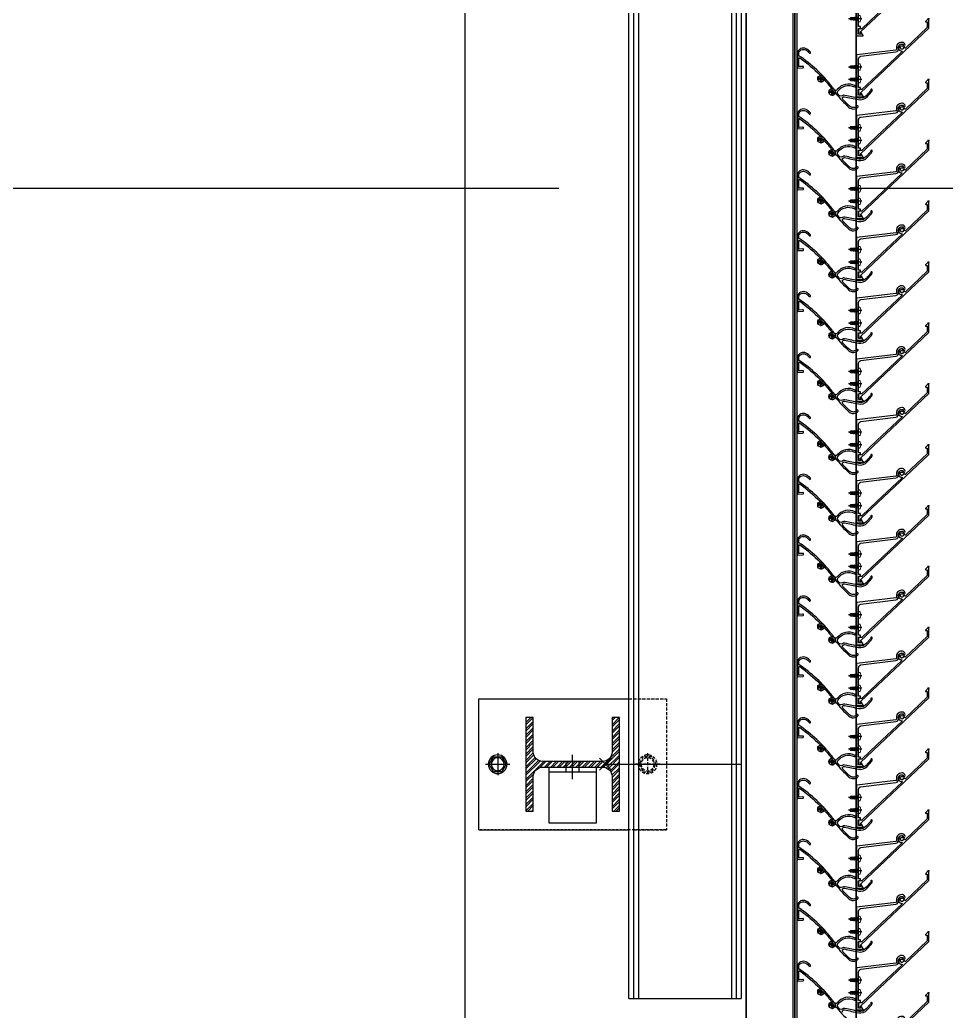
# Model space of a CAD drawing. Header units: millimetres. Extents: x 2519235 to 7246330, y 25937 to 201821.
# Drawn here: x 2751819 to 2752808, y 71275 to 72334 of the extents above; entities that cross this region are included whole.
import ezdxf
from ezdxf.enums import TextEntityAlignment as Align

# ---------------------------------------------------------------- set-up
doc = ezdxf.new("R2010")
doc.units = ezdxf.units.MM
doc.set_wipeout_variables(frame=1)
for name, pattern in [('CENTER', [50.8, 31.75, -6.35, 6.35, -6.35]), ('DXK_LINE_DOT2', [3.9198, 1.9599, -1.9599]), ('HIDDEN2', [4.7625, 3.175, -1.5875]), ('TA_GL_005.00000', [13.75, 5, -1.25, 1.25, -1.25, 5])]:
    doc.linetypes.add(name, pattern=pattern)
for name, color, linetype in [('000 - 0_SYM_DWG_GRID-BUBBLE_MAIN_COLOR_1', 7, 'Continuous'), ('000 - 0_SYM_DWG_GRIDLINE_MAIN_COLOR_251', 7, 'Continuous'), ('010 - ASPG_ACCESSORIES_MAIN_COLOR_1', 7, 'Continuous'), ('010 - ASPG_EXTR_DEF_SUB', 7, 'Continuous'), ('010 - ASPG_EXTR_MAIN_COLOR_2', 7, 'Continuous'), ('010 - ASPG_FRAMING_MAIN_COLOR_2', 7, 'Continuous'), ('010 - ASPG_FRAMING_SUB_COLOR_2', 7, 'Continuous'), ('010 - ASPG_FRAMING_WIPEOUT_', 7, 'Continuous'), ('_BOLT-M10', 7, 'Continuous'), ('_C-SC', 7, 'Continuous'), ('_Hatch', 7, 'Continuous'), ('_LOUVER-SB', 7, 'Continuous'), ('A-GLAZ-CURT', 7, 'Continuous'), ('BOLT & SCREW', 7, 'Continuous'), ('Center Line', 7, 'CENTER'), ('Xref-PLAN-106.940$0$_Beam', 7, 'Continuous')]:
    doc.layers.add(name, color=color, linetype=linetype)
doc.layers.add('12-GRID', color=7, linetype='CENTER', lineweight=13)
doc.layers.add('SCREW', color=7, linetype='Continuous', lineweight=5)
doc.styles.add('Arial', font='arial.ttf', dxfattribs={"height": 300})
doc.styles.add('TA', font='', dxfattribs={"height": 4.5})
doc.styles.get('TA').set_extended_font_data('Cordia New')

# ---------------------------------------------------------------- blocks, each defined once
blk = doc.blocks.new('*U1096')
at = {"layer": '000 - 0_SYM_DWG_GRIDLINE_MAIN_COLOR_251', "color": 7, "linetype": 'ByBlock', "ltscale": 5}
blk.add_line((2, 0), (-866, 0), dxfattribs=at)
at = {"color": 7, "style": 'TA', "flags": 1}
blk.add_attdef('LOCATION', (6, -6), '', height=4.5, rotation=270, dxfattribs=at)
at = {"layer": '000 - 0_SYM_DWG_GRID-BUBBLE_MAIN_COLOR_1', "color": 7, "style": 'Arial'}
blk.add_attdef('GRID-HEAD', text='', height=4, rotation=180, dxfattribs=at).set_placement((22, 0), align=Align.MIDDLE_CENTER)
blk = doc.blocks.new('W-1-PP17-ENT1_REV02_20260415-161303_PP17_ENT1_MAIN_DIMS_PL')
at = {"layer": '000 - 0_SYM_DWG_GRIDLINE_MAIN_COLOR_251', "color": 7, "linetype": 'TA_GL_005.00000', "xscale": 50, "yscale": 50, "zscale": 50, "rotation": 180}
blk.add_blockref('*U1096', (-18300, -15410), dxfattribs=at)
blk = doc.blocks.new('DPA_Curved type C_Left - Curved Type C_Left-31496685-ENTRANCE 1 - LOWER ROOF LEVEL PLAN')
at = {"layer": 'A-GLAZ-CURT', "color": 7}
for p, q in [((750, 0), (-700, 0)), ((-700, 0), (750, 0))]:
    blk.add_line(p, q, dxfattribs=at)
blk = doc.blocks.new('Xref-PLAN-106.940')
at = {"layer": 'Xref-PLAN-106.940$0$_Beam', "color": 7}
for p, q in [((153369.2, 15158.4), (153369.2, 6933.4)), ((153669.2, 15158.4), (153669.2, 6933.4))]:
    blk.add_line(p, q, dxfattribs=at)
blk = doc.blocks.new('*U367')
at = {"color": 7}
for p, q in [((250, -25), (-4975, -25)), ((-4975, -30.1), (250, -30.1)), ((250, -25), (250, -144.9)), ((-4975, -35.4), (250, -35.4)), ((-4975, -134.5), (250, -134.5)), ((-4975, -139.6), (250, -139.6)), ((-4975, -144.9), (250, -144.9))]:
    blk.add_line(p, q, dxfattribs=at)
at = {"layer": 'Defpoints', "color": 7}
for p, q in [((6.4, -6.4), (-6.4, 6.4)), ((-6.4, -6.4), (6.4, 6.4)), ((0, 0), (0, -144.9))]:
    blk.add_line(p, q, dxfattribs=at)
blk = doc.blocks.new('_PP-LOUVER')
at = {"layer": '_Hatch'}
h = blk.add_hatch(dxfattribs=at)
h.set_pattern_fill('STEEL', scale=1.5)
h.set_pattern_definition([(45, (-1941.0177, -2436.031), (-3.367596, 3.367596), []), (45, (-1941.0177, -2433.6497), (-3.367596, 3.367596), [])])
h.paths.add_polyline_path([(3, 67), (3, 3, 0.414214), (13, -7), (50, -7), (50, -15), (-50, -15), (-50, -7), (-13, -7, 0.414214), (-3, 3), (-3, 67, 0.414214), (-13, 77), (-50, 77), (-50, 85), (50, 85), (50, 77), (13, 77, 0.414214)])
at = {"color": 7, "linetype": 'Continuous'}
for p, q in [((70, 135), (-70, 135)), ((-70, 135), (-70, -25)), ((70, 135), (70, -25))]:
    blk.add_line(p, q, dxfattribs=at)
at = {"color": 7, "linetype": 'DXK_LINE_DOT2'}
for p, q in [((-70, 135), (-70, -25)), ((70, 135), (-70, 135)), ((70, -25), (70, 135))]:
    blk.add_line(p, q, dxfattribs=at)
at = {"color": 7, "linetype": 'HIDDEN2'}
for p, q in [((-70, -25), (-70, -65)), ((-70, -30.1), (-70, -65)), ((70, -65), (70, -25)), ((70, -30.1), (70, -65)), ((-70, -65), (70, -65)), ((-70, -65), (70, -65))]:
    blk.add_line(p, q, dxfattribs=at)
at = {"color": 7}
blk.add_lwpolyline([(-50, 85), (50, 85), (50, 77), (13, 77, 0.414214), (3, 67), (3, 3, 0.414214), (13, -7), (50, -7), (50, -15), (-50, -15), (-50, -7), (-13, -7, 0.414214), (-3, 3), (-3, 67, 0.414214), (-13, 77), (-50, 77)], format="xyb", close=True, dxfattribs=at)
for points in [[(63, 60), (3, 60), (3, 10), (63, 10)], [(63, 60), (8, 60), (8, 10), (63, 10)]]:
    blk.add_lwpolyline(points, close=True, dxfattribs=at)
at = {"layer": '_BOLT-M10', "color": 7}
for p, q in [((0, 128.1), (0, 101.9)), ((-11.7, 115), (11.7, 115)), ((16, 35), (-10, 35)), ((3, 42), (-3, 42)), ((8, 42), (3, 42)), ((3, 28), (-3, 28)), ((8, 28), (3, 28))]:
    blk.add_line(p, q, dxfattribs=at)
blk.add_lwpolyline([(-8, 110.4), (0, 105.8), (8, 110.4), (8, 119.6), (0, 124.2), (-8, 119.6)], close=True, dxfattribs=at)
for radius in [10, 6.93]:
    blk.add_circle((0, 115), radius, dxfattribs=at)
at = {"layer": 'Defpoints', "color": 7}
for p, q in [((6.4, -6.4), (-6.4, 6.4)), ((-6.4, -6.4), (6.4, 6.4))]:
    blk.add_line(p, q, dxfattribs=at)
at = {"layer": 'Defpoints', "color": 7, "linetype": 'HIDDEN2'}
for p, q in [((0, -58.1), (0, -31.9)), ((-11.7, -45), (11.7, -45))]:
    blk.add_line(p, q, dxfattribs=at)
blk.add_lwpolyline([(-8, -40.4), (0, -35.8), (8, -40.4), (8, -49.6), (0, -54.2), (-8, -49.6)], close=True, dxfattribs=at)
for radius in [10, 6.93]:
    blk.add_circle((0, -45), radius, dxfattribs=at)
blk = doc.blocks.new('W-1-PP17-ENT1_REV03_20260817-115107_UPPER_ROOF_EXPL')
at = {"color": 7}
for name, p in [('W-1-PP17-ENT1_REV02_20260415-161303_PP17_ENT1_MAIN_DIMS_PL', (0, 0)), ('Xref-PLAN-106.940', (-135619.3, -23258.4))]:
    blk.add_blockref(name, p, dxfattribs=at)
at = {"layer": '_C-SC', "color": 7, "xscale": -1.000000000000002, "rotation": 90}
blk.add_blockref('_PP-LOUVER', (17899.8, -16025), dxfattribs=at)
at = {"layer": '_LOUVER-SB', "color": 7, "xscale": -1.000000000000002, "rotation": 90}
blk.add_blockref('*U367', (17899.8, -16025), dxfattribs=at)
at = {"layer": 'A-GLAZ-CURT', "color": 7, "rotation": 90}
blk.add_blockref('DPA_Curved type C_Left - Curved Type C_Left-31496685-ENTRANCE 1 - LOWER ROOF LEVEL PLAN', (18049.9, -15875), dxfattribs=at)
blk = doc.blocks.new('PZG35-9D5')
at = {"layer": 'Center Line', "color": 7}
blk.add_line((0, 3.7), (0, -10.5), dxfattribs=at)
at = {"layer": 'SCREW', "color": 7}
for p, q in [((-1.4, 0), (-1.4, -1.1)), ((1.4, 0), (1.4, -0.6)), ((-1.9, -1.4), (1.9, -0.9)), ((-1.9, -1.4), (-1.4, -1.1)), ((-1.9, -1.4), (-1.4, -1.7)), ((-1.9, -2.7), (1.9, -2.2)), ((-1.9, -2.7), (-1.4, -2.4)), ((-1.9, -2.7), (-1.4, -3)), ((-1.9, -4), (-1.4, -3.7)), ((-1.9, -4), (-1, -3.9)), ((-1.9, -4), (-1.4, -4.3)), ((-1.4, -1.1), (1.4, -0.6)), ((-1.4, -1.7), (1.4, -1.2)), ((-1.4, -1.7), (-1.4, -2.4)), ((-1.4, -2.4), (1.4, -1.9)), ((-1.4, -3), (1.4, -2.5)), ((-1.4, -3), (-1.4, -3.7)), ((-1.4, -3.7), (-0.8, -3.6)), ((-1.4, -4.3), (-1.4, -8.1)), ((-1.4, -4.3), (-1.2, -4.3)), ((0, -9.5), (-1.4, -8.1)), ((0, -9.5), (1.4, -8.1)), ((0.6, -3.3), (1.4, -3.2)), ((0.7, -3.7), (1.9, -3.5)), ((0.7, -3.9), (1.4, -3.8)), ((0.7, -4.6), (1.4, -4.5)), ((0.7, -5), (1.9, -4.8)), ((0.7, -5.2), (1.4, -5.1)), ((1.9, -0.9), (1.4, -0.6)), ((1.9, -0.9), (1.4, -1.2)), ((1.4, -1.2), (1.4, -1.9)), ((1.9, -2.2), (1.4, -1.9)), ((1.9, -2.2), (1.4, -2.5)), ((1.4, -2.5), (1.4, -3.2)), ((1.9, -3.5), (1.4, -3.2)), ((1.9, -3.5), (1.4, -3.8)), ((1.4, -3.8), (1.4, -4.5)), ((1.9, -4.8), (1.4, -4.5)), ((1.9, -4.8), (1.4, -5.1)), ((1.4, -5.1), (1.4, -8.1))]:
    blk.add_line(p, q, dxfattribs=at)
blk.add_lwpolyline([(0, -9.5), (0.7, -5.2), (0.7, -3.6, 0.417657), (0.4, -3.3, 0.108102), (-0.8, -3.6), (-1.4, -4.7)], format="xyb", dxfattribs=at)
blk = doc.blocks.new('*U2951')
at = {"layer": 'SCREW', "color": 7}
blk.add_lwpolyline([(3, 1.8, 0.09906), (0.8, 2.5), (0.8, 2.3), (-0.8, 2.3), (-0.8, 2.5, 0.09906), (-3, 1.8, 0.266588), (-3.5, 1), (-3.5, 0.2, 0.414214), (-3.3, 0), (3.3, 0, 0.414214), (3.5, 0.2), (3.5, 1, 0.266588)], format="xyb", close=True, dxfattribs=at)
blk.add_blockref('PZG35-9D5', (0, 0), dxfattribs=at)
blk = doc.blocks.new('*U2950')
at = {"color": 7}
blk.add_point((0, 0), dxfattribs=at)
at = {"layer": '010 - ASPG_ACCESSORIES_MAIN_COLOR_1', "color": 7}
blk.add_lwpolyline([(-39.7, -0.6, 0.414214), (-40, -0.9), (-40, -7.4, 0.57735), (-39.7, -7.6), (-36.6, -5.8, 0.767327), (-36.8, -5.3), (-37.9, -5.3, -0.414214), (-38.2, -5), (-38.2, -2.8, -0.414214), (-38, -2.6), (-32.2, -2.6, -0.388879), (-32, -2.8), (-31.8, -4.3, 0.388879), (-31.3, -4.8), (-30.3, -4.8, 0.414214), (-30, -4.5), (-30, -2.9, -0.414214), (-29.7, -2.6), (0.4, -2.6, -0.378969), (3.4, -5.2), (8, -42.5, 0.446593), (11.6, -45.1, -0.489802), (16.1, -48.7), (16.1, -49.4, -0.18248), (15.8, -50, -0.267949), (15.3, -50.2, 1.122115), (15.1, -52.3, 0.405004), (18.1, -49.4), (18.1, -48.7, 0.489805), (11.2, -43.1, -0.446597), (9.9, -42.3), (4.9, -0.8, 0.364176), (4.6, -0.6)], format="xyb", close=True, dxfattribs=at)
at = {"layer": '010 - ASPG_EXTR_DEF_SUB', "color": 7}
for p in [(-40, -0.5), (43.4, -76.9), (43.4, -77.5)]:
    blk.add_point(p, dxfattribs=at)
at = {"layer": '010 - ASPG_EXTR_MAIN_COLOR_2', "color": 7}
blk.add_lwpolyline([(11.4, -48.2), (11.5, -47.4), (12.2, -47.6), (12.3, -46.8, -0.535538), (14.2, -49.2, 0.991572), (15.7, -49.6, 1.157025), (8.8, -48.8, -0.688558), (8.3, -49), (-17.1, -22.2), (-32.3, -6.1), (-32.3, -2.9, 0.414312), (-32.6, -2.6), (-37.5, -2.6, 0.414116), (-37.8, -2.9), (-37.8, -4.3, 0.414214), (-37.5, -4.6), (-36, -4.6, -0.205895), (-35.8, -4.7), (33.2, -77.5), (43.1, -77.5, 0.668179), (43.4, -77), (40.5, -74.2, 0.668179), (40, -74.4), (40, -76), (33.9, -76), (11.9, -52.8, -0.558354), (12.1, -52, 0.766275), (12, -50.4, -0.438583), (10.7, -48.1)], format="xyb", close=True, dxfattribs=at)
at = {"layer": 'SCREW', "color": 7, "rotation": 180}
for p in [(-21.6, -2.5), (-8.2, -2.5)]:
    blk.add_blockref('*U2951', p, dxfattribs=at)
blk = doc.blocks.new('*U1455')
at = {"color": 7}
blk.add_wipeout([(1617.3, 4), (60, 4), (60, 69.3), (1617.3, 69.3)], dxfattribs=at).dxf.layer = '010 - ASPG_FRAMING_WIPEOUT_'
at = {"layer": '010 - ASPG_FRAMING_MAIN_COLOR_2', "color": 7}
blk.add_lwpolyline([(1587.3, 69.3), (90, 69.3), (90, 6), (1587.3, 6)], close=True, dxfattribs=at)
at = {"layer": '010 - ASPG_FRAMING_SUB_COLOR_2', "color": 7}
for points in [[(1617.3, 4), (60, 4), (60, 69.3), (1617.3, 69.3)], [(60, 2), (60, 4), (1617.3, 4), (1617.3, 2)]]:
    blk.add_lwpolyline(points, close=True, dxfattribs=at)
at = {"color": 7, "rotation": 180}
for p in [(82.3, 69.3), (147.3, 69.3), (212.3, 69.3), (277.3, 69.3), (342.3, 69.3), (407.3, 69.3), (472.3, 69.3), (537.3, 69.3), (602.3, 69.3), (667.3, 69.3), (732.3, 69.3), (797.3, 69.3), (862.3, 69.3), (927.3, 69.3), (992.3, 69.3), (1057.3, 69.3), (1122.3, 69.3), (1187.3, 69.3)]:
    blk.add_blockref('*U2950', p, dxfattribs=at)
blk = doc.blocks.new('*U2952')
at = {"layer": '12-GRID', "color": 7, "linetype": 'CENTER'}
for p, q in [((0, -6.2), (0, 2.2)), ((-4.2, -2), (4.2, -2))]:
    blk.add_line(p, q, dxfattribs=at)
at = {"layer": 'BOLT & SCREW', "color": 7}
for p, q in [((-0.6, -1.8), (-1.8, -1.6)), ((-0.6, -2.2), (-1.8, -2.4)), ((-0.5, -1.8), (-0.9, -1.6)), ((-0.5, -2.2), (-0.9, -2.4)), ((-0.2, -1.4), (-0.4, -0.2)), ((-0.2, -1.5), (-0.4, -1.1)), ((-0.2, -2.5), (-0.4, -2.9)), ((-0.2, -2.6), (-0.4, -3.8)), ((0.2, -1.4), (0.4, -0.2)), ((0.2, -1.5), (0.4, -1.1)), ((0.4, -2.9), (0.2, -2.5)), ((0.2, -2.6), (0.4, -3.8)), ((0.5, -1.8), (0.9, -1.6)), ((0.5, -2.2), (0.9, -2.4)), ((0.6, -1.8), (1.8, -1.6)), ((0.6, -2.2), (1.8, -2.4))]:
    blk.add_line(p, q, dxfattribs=at)
for points in [[(-1.8, -1.6), (-0.9, -1.6, 0.414214), (-0.4, -1.1), (-0.4, -0.2), (0.4, -0.2), (0.4, -1.1, 0.414214), (0.9, -1.6), (1.8, -1.6), (1.8, -2.4), (0.9, -2.4, 0.414214), (0.4, -2.9), (0.4, -3.8), (-0.4, -3.8), (-0.4, -2.9, 0.414214), (-0.9, -2.4), (-1.8, -2.4)], [(0.2, -2.5, -0.414214), (0.5, -2.2), (0.6, -2.2), (0.6, -1.8), (0.5, -1.8, -0.414214), (0.2, -1.5), (0.2, -1.4), (-0.2, -1.4), (-0.2, -1.5, -0.414214), (-0.5, -1.8), (-0.6, -1.8), (-0.6, -2.2), (-0.5, -2.2, -0.414214), (-0.2, -2.5), (-0.2, -2.6), (0.2, -2.6)]]:
    blk.add_lwpolyline(points, format="xyb", close=True, dxfattribs=at)
blk.add_circle((0, -2), 3.5, dxfattribs=at)
blk = doc.blocks.new('*U2422')
at = {"layer": '010 - ASPG_EXTR_DEF_SUB', "color": 7}
for p in [(390, 0), (455, 0), (520, 0), (585, 0), (650, 0), (715, 0), (780, 0), (845, 0), (910, 0), (975, 0), (1040, 0), (1105, 0), (1170, 0), (1235, 0), (1300, 0), (1365, 0)]:
    blk.add_point(p, dxfattribs=at)
at = {"layer": '010 - ASPG_EXTR_MAIN_COLOR_2', "color": 7}
blk.add_lwpolyline([(386.9, 21.5, -0.738349), (389.9, 19.8, 0.004917), (386.8, 4.8, 0.263611), (389.9, -4.5), (395, -9.1, 0.125884), (396.3, -9.8, 0.044275), (397.1, -9.9, 1.107655), (397.1, -8.3, -0.215596), (396, -8), (390.9, -3.3, -0.263611), (388.3, 4.5, -0.004855), (391.3, 19.3, 0.23396), (390.8, 22, -0.24081), (390.7, 24.9, -0.104157), (390.8, 25), (393, 26.9, -0.229021), (395.7, 26.9, -0.381721), (400.3, 9.1, 0.977382), (401.6, 8.4, 0.361105), (397.4, 27.5, -0.496126), (397.4, 30.7, 0.003188), (399.1, 31.9, -0.002827), (400.6, 33.1, 0.077048), (433.7, 68.4, -0.247674), (434, 68.6), (436, 68.6, -0.044131), (436.5, 68.5, -0.125846), (439, 67.2, -0.098851), (439.8, 66, -0.205828), (439.8, 61.2, -0.115116), (436.4, 57.2, 0.822373), (437.5, 56.1, 0.109185), (441.1, 60.6, 0.208323), (441.2, 66.6, 0.100528), (440, 68.3, 0.145116), (436.3, 70.1), (420.8, 70.1, 0.433659), (420.5, 69.7), (420.8, 64, 0.082069), (420.9, 63.9, 0.720654), (422.3, 64, 0.079224), (422.3, 64.1), (422.1, 68.1, -0.433659), (422.5, 68.6), (430.9, 68.6, -0.607385), (431.4, 67.6, -0.045829), (412.8, 45.8, -0.560492), (412.3, 45.9, 0.31786), (409.2, 48.2, 0.953288), (409.1, 46.7, -2.423004), (407.3, 44.9, 0.952315), (405.7, 44.8, 0.300821), (407.9, 41.8, -0.560492), (408, 41.3, -0.019425), (398.6, 33.5, -0.552501), (398.1, 33.6, 0.344461), (395, 36.3, 0.952015), (394.9, 34.8, -2.423186), (393, 33, 0.952015), (391.5, 32.8, 0.2854), (393.5, 29.9, -0.553378), (393.6, 29.4, 0.030674), (378.5, 15.1, 0.4171)], format="xyb", dxfattribs=at)
for points in [[(485.8, 70.1, 0.433659), (485.5, 69.7), (485.8, 64, 0.082069), (485.9, 63.9, 0.720654), (487.3, 64, 0.079224), (487.3, 64.1), (487.1, 68.1, -0.433659), (487.5, 68.6), (495.9, 68.6, -0.607385), (496.4, 67.6, -0.045829), (477.8, 45.8, -0.560492), (477.3, 45.9, 0.31786), (474.2, 48.2, 0.953288), (474.1, 46.7, -2.423004), (472.3, 44.9, 0.952315), (470.7, 44.8, 0.300821), (472.9, 41.8, -0.560492), (473, 41.3, -0.019425), (463.6, 33.5, -0.552501), (463.1, 33.6, 0.344461), (460, 36.3, 0.952015), (459.9, 34.8, -2.423186), (458, 33, 0.952015), (456.5, 32.8, 0.2854), (458.5, 29.9, -0.553378), (458.6, 29.4, 0.030674), (443.5, 15.1, 0.4171), (444.1, 5.3, 0.935553), (445.1, 6.4, -0.43441), (444.8, 14.3, -0.014998), (451.9, 21.5, -0.738349), (454.9, 19.8, 0.004917), (451.8, 4.8, 0.263611), (454.9, -4.5), (460, -9.1, 0.125884), (461.3, -9.8, 0.044275), (462.1, -9.9, 1.107655), (462.1, -8.3, -0.215596), (461, -8), (455.9, -3.3, -0.263611), (453.3, 4.5, -0.004855), (456.3, 19.3, 0.23396), (455.8, 22, -0.24081), (455.7, 24.9, -0.104157), (455.8, 25), (458, 26.9, -0.229021), (460.7, 26.9, -0.381721), (465.3, 9.1, 0.977382), (466.6, 8.4, 0.361105), (462.4, 27.5, -0.496126), (462.4, 30.7, 0.003188), (464.1, 31.9, -0.002827), (465.6, 33.1, 0.077048), (498.7, 68.4, -0.247674), (499, 68.6), (501, 68.6, -0.044131), (501.5, 68.5, -0.125846), (504, 67.2, -0.098851), (504.8, 66, -0.205828), (504.8, 61.2, -0.115116), (501.4, 57.2, 0.822373), (502.5, 56.1, 0.109185), (506.1, 60.6, 0.208323), (506.2, 66.6, 0.100528), (505, 68.3, 0.145116), (501.3, 70.1)], [(550.8, 70.1, 0.433659), (550.5, 69.7), (550.8, 64, 0.082069), (550.9, 63.9, 0.720654), (552.3, 64, 0.079224), (552.3, 64.1), (552.1, 68.1, -0.433659), (552.5, 68.6), (560.9, 68.6, -0.607385), (561.4, 67.6, -0.045829), (542.8, 45.8, -0.560492), (542.3, 45.9, 0.31786), (539.2, 48.2, 0.953288), (539.1, 46.7, -2.423004), (537.3, 44.9, 0.952315), (535.7, 44.8, 0.300821), (537.9, 41.8, -0.560492), (538, 41.3, -0.019425), (528.6, 33.5, -0.552501), (528.1, 33.6, 0.344461), (525, 36.3, 0.952015), (524.9, 34.8, -2.423186), (523, 33, 0.952015), (521.5, 32.8, 0.2854), (523.5, 29.9, -0.553378), (523.6, 29.4, 0.030674), (508.5, 15.1, 0.4171), (509.1, 5.3, 0.935553), (510.1, 6.4, -0.43441), (509.8, 14.3, -0.014998), (516.9, 21.5, -0.738349), (519.9, 19.8, 0.004917), (516.8, 4.8, 0.263611), (519.9, -4.5), (525, -9.1, 0.125884), (526.3, -9.8, 0.044275), (527.1, -9.9, 1.107655), (527.1, -8.3, -0.215596), (526, -8), (520.9, -3.3, -0.263611), (518.3, 4.5, -0.004855), (521.3, 19.3, 0.23396), (520.8, 22, -0.24081), (520.7, 24.9, -0.104157), (520.8, 25), (523, 26.9, -0.229021), (525.7, 26.9, -0.381721), (530.3, 9.1, 0.977382), (531.6, 8.4, 0.361105), (527.4, 27.5, -0.496126), (527.4, 30.7, 0.003188), (529.1, 31.9, -0.002827), (530.6, 33.1, 0.077048), (563.7, 68.4, -0.247674), (564, 68.6), (566, 68.6, -0.044131), (566.5, 68.5, -0.125846), (569, 67.2, -0.098851), (569.8, 66, -0.205828), (569.8, 61.2, -0.115116), (566.4, 57.2, 0.822373), (567.5, 56.1, 0.109185), (571.1, 60.6, 0.208323), (571.2, 66.6, 0.100528), (570, 68.3, 0.145116), (566.3, 70.1)], [(615.8, 70.1, 0.433659), (615.5, 69.7), (615.8, 64, 0.082069), (615.9, 63.9, 0.720654), (617.3, 64, 0.079224), (617.3, 64.1), (617.1, 68.1, -0.433659), (617.5, 68.6), (625.9, 68.6, -0.607385), (626.4, 67.6, -0.045829), (607.8, 45.8, -0.560492), (607.3, 45.9, 0.31786), (604.2, 48.2, 0.953288), (604.1, 46.7, -2.423004), (602.3, 44.9, 0.952315), (600.7, 44.8, 0.300821), (602.9, 41.8, -0.560492), (603, 41.3, -0.019425), (593.6, 33.5, -0.552501), (593.1, 33.6, 0.344461), (590, 36.3, 0.952015), (589.9, 34.8, -2.423186), (588, 33, 0.952015), (586.5, 32.8, 0.2854), (588.5, 29.9, -0.553378), (588.6, 29.4, 0.030674), (573.5, 15.1, 0.4171), (574.1, 5.3, 0.935553), (575.1, 6.4, -0.43441), (574.8, 14.3, -0.014998), (581.9, 21.5, -0.738349), (584.9, 19.8, 0.004917), (581.8, 4.8, 0.263611), (584.9, -4.5), (590, -9.1, 0.125884), (591.3, -9.8, 0.044275), (592.1, -9.9, 1.107655), (592.1, -8.3, -0.215596), (591, -8), (585.9, -3.3, -0.263611), (583.3, 4.5, -0.004855), (586.3, 19.3, 0.23396), (585.8, 22, -0.24081), (585.7, 24.9, -0.104157), (585.8, 25), (588, 26.9, -0.229021), (590.7, 26.9, -0.381721), (595.3, 9.1, 0.977382), (596.6, 8.4, 0.361105), (592.4, 27.5, -0.496126), (592.4, 30.7, 0.003188), (594.1, 31.9, -0.002827), (595.6, 33.1, 0.077048), (628.7, 68.4, -0.247674), (629, 68.6), (631, 68.6, -0.044131), (631.5, 68.5, -0.125846), (634, 67.2, -0.098851), (634.8, 66, -0.205828), (634.8, 61.2, -0.115116), (631.4, 57.2, 0.822373), (632.5, 56.1, 0.109185), (636.1, 60.6, 0.208323), (636.2, 66.6, 0.100528), (635, 68.3, 0.145116), (631.3, 70.1)], [(680.8, 70.1, 0.433659), (680.5, 69.7), (680.8, 64, 0.082069), (680.9, 63.9, 0.720654), (682.3, 64, 0.079224), (682.3, 64.1), (682.1, 68.1, -0.433659), (682.5, 68.6), (690.9, 68.6, -0.607385), (691.4, 67.6, -0.045829), (672.8, 45.8, -0.560492), (672.3, 45.9, 0.31786), (669.2, 48.2, 0.953288), (669.1, 46.7, -2.423004), (667.3, 44.9, 0.952315), (665.7, 44.8, 0.300821), (667.9, 41.8, -0.560492), (668, 41.3, -0.019425), (658.6, 33.5, -0.552501), (658.1, 33.6, 0.344461), (655, 36.3, 0.952015), (654.9, 34.8, -2.423186), (653, 33, 0.952015), (651.5, 32.8, 0.2854), (653.5, 29.9, -0.553378), (653.6, 29.4, 0.030674), (638.5, 15.1, 0.4171), (639.1, 5.3, 0.935553), (640.1, 6.4, -0.43441), (639.8, 14.3, -0.014998), (646.9, 21.5, -0.738349), (649.9, 19.8, 0.004917), (646.8, 4.8, 0.263611), (649.9, -4.5), (655, -9.1, 0.125884), (656.3, -9.8, 0.044275), (657.1, -9.9, 1.107655), (657.1, -8.3, -0.215596), (656, -8), (650.9, -3.3, -0.263611), (648.3, 4.5, -0.004855), (651.3, 19.3, 0.23396), (650.8, 22, -0.24081), (650.7, 24.9, -0.104157), (650.8, 25), (653, 26.9, -0.229021), (655.7, 26.9, -0.381721), (660.3, 9.1, 0.977382), (661.6, 8.4, 0.361105), (657.4, 27.5, -0.496126), (657.4, 30.7, 0.003188), (659.1, 31.9, -0.002827), (660.6, 33.1, 0.077048), (693.7, 68.4, -0.247674), (694, 68.6), (696, 68.6, -0.044131), (696.5, 68.5, -0.125846), (699, 67.2, -0.098851), (699.8, 66, -0.205828), (699.8, 61.2, -0.115116), (696.4, 57.2, 0.822373), (697.5, 56.1, 0.109185), (701.1, 60.6, 0.208323), (701.2, 66.6, 0.100528), (700, 68.3, 0.145116), (696.3, 70.1)], [(745.8, 70.1, 0.433659), (745.5, 69.7), (745.8, 64, 0.082069), (745.9, 63.9, 0.720654), (747.3, 64, 0.079224), (747.3, 64.1), (747.1, 68.1, -0.433659), (747.5, 68.6), (755.9, 68.6, -0.607385), (756.4, 67.6, -0.045829), (737.8, 45.8, -0.560492), (737.3, 45.9, 0.31786), (734.2, 48.2, 0.953288), (734.1, 46.7, -2.423004), (732.3, 44.9, 0.952315), (730.7, 44.8, 0.300821), (732.9, 41.8, -0.560492), (733, 41.3, -0.019425), (723.6, 33.5, -0.552501), (723.1, 33.6, 0.344461), (720, 36.3, 0.952015), (719.9, 34.8, -2.423186), (718, 33, 0.952015), (716.5, 32.8, 0.2854), (718.5, 29.9, -0.553378), (718.6, 29.4, 0.030674), (703.5, 15.1, 0.4171), (704.1, 5.3, 0.935553), (705.1, 6.4, -0.43441), (704.8, 14.3, -0.014998), (711.9, 21.5, -0.738349), (714.9, 19.8, 0.004917), (711.8, 4.8, 0.263611), (714.9, -4.5), (720, -9.1, 0.125884), (721.3, -9.8, 0.044275), (722.1, -9.9, 1.107655), (722.1, -8.3, -0.215596), (721, -8), (715.9, -3.3, -0.263611), (713.3, 4.5, -0.004855), (716.3, 19.3, 0.23396), (715.8, 22, -0.24081), (715.7, 24.9, -0.104157), (715.8, 25), (718, 26.9, -0.229021), (720.7, 26.9, -0.381721), (725.3, 9.1, 0.977382), (726.6, 8.4, 0.361105), (722.4, 27.5, -0.496126), (722.4, 30.7, 0.003188), (724.1, 31.9, -0.002827), (725.6, 33.1, 0.077048), (758.7, 68.4, -0.247674), (759, 68.6), (761, 68.6, -0.044131), (761.5, 68.5, -0.125846), (764, 67.2, -0.098851), (764.8, 66, -0.205828), (764.8, 61.2, -0.115116), (761.4, 57.2, 0.822373), (762.5, 56.1, 0.109185), (766.1, 60.6, 0.208323), (766.2, 66.6, 0.100528), (765, 68.3, 0.145116), (761.3, 70.1)], [(810.8, 70.1, 0.433659), (810.5, 69.7), (810.8, 64, 0.082069), (810.9, 63.9, 0.720654), (812.3, 64, 0.079224), (812.3, 64.1), (812.1, 68.1, -0.433659), (812.5, 68.6), (820.9, 68.6, -0.607385), (821.4, 67.6, -0.045829), (802.8, 45.8, -0.560492), (802.3, 45.9, 0.31786), (799.2, 48.2, 0.953288), (799.1, 46.7, -2.423004), (797.3, 44.9, 0.952315), (795.7, 44.8, 0.300821), (797.9, 41.8, -0.560492), (798, 41.3, -0.019425), (788.6, 33.5, -0.552501), (788.1, 33.6, 0.344461), (785, 36.3, 0.952015), (784.9, 34.8, -2.423186), (783, 33, 0.952015), (781.5, 32.8, 0.2854), (783.5, 29.9, -0.553378), (783.6, 29.4, 0.030674), (768.5, 15.1, 0.4171), (769.1, 5.3, 0.935553), (770.1, 6.4, -0.43441), (769.8, 14.3, -0.014998), (776.9, 21.5, -0.738349), (779.9, 19.8, 0.004917), (776.8, 4.8, 0.263611), (779.9, -4.5), (785, -9.1, 0.125884), (786.3, -9.8, 0.044275), (787.1, -9.9, 1.107655), (787.1, -8.3, -0.215596), (786, -8), (780.9, -3.3, -0.263611), (778.3, 4.5, -0.004855), (781.3, 19.3, 0.23396), (780.8, 22, -0.24081), (780.7, 24.9, -0.104157), (780.8, 25), (783, 26.9, -0.229021), (785.7, 26.9, -0.381721), (790.3, 9.1, 0.977382), (791.6, 8.4, 0.361105), (787.4, 27.5, -0.496126), (787.4, 30.7, 0.003188), (789.1, 31.9, -0.002827), (790.6, 33.1, 0.077048), (823.7, 68.4, -0.247674), (824, 68.6), (826, 68.6, -0.044131), (826.5, 68.5, -0.125846), (829, 67.2, -0.098851), (829.8, 66, -0.205828), (829.8, 61.2, -0.115116), (826.4, 57.2, 0.822373), (827.5, 56.1, 0.109185), (831.1, 60.6, 0.208323), (831.2, 66.6, 0.100528), (830, 68.3, 0.145116), (826.3, 70.1)], [(875.8, 70.1, 0.433659), (875.5, 69.7), (875.8, 64, 0.082069), (875.9, 63.9, 0.720654), (877.3, 64, 0.079224), (877.3, 64.1), (877.1, 68.1, -0.433659), (877.5, 68.6), (885.9, 68.6, -0.607385), (886.4, 67.6, -0.045829), (867.8, 45.8, -0.560492), (867.3, 45.9, 0.31786), (864.2, 48.2, 0.953288), (864.1, 46.7, -2.423004), (862.3, 44.9, 0.952315), (860.7, 44.8, 0.300821), (862.9, 41.8, -0.560492), (863, 41.3, -0.019425), (853.6, 33.5, -0.552501), (853.1, 33.6, 0.344461), (850, 36.3, 0.952015), (849.9, 34.8, -2.423186), (848, 33, 0.952015), (846.5, 32.8, 0.2854), (848.5, 29.9, -0.553378), (848.6, 29.4, 0.030674), (833.5, 15.1, 0.4171), (834.1, 5.3, 0.935553), (835.1, 6.4, -0.43441), (834.8, 14.3, -0.014998), (841.9, 21.5, -0.738349), (844.9, 19.8, 0.004917), (841.8, 4.8, 0.263611), (844.9, -4.5), (850, -9.1, 0.125884), (851.3, -9.8, 0.044275), (852.1, -9.9, 1.107655), (852.1, -8.3, -0.215596), (851, -8), (845.9, -3.3, -0.263611), (843.3, 4.5, -0.004855), (846.3, 19.3, 0.23396), (845.8, 22, -0.24081), (845.7, 24.9, -0.104157), (845.8, 25), (848, 26.9, -0.229021), (850.7, 26.9, -0.381721), (855.3, 9.1, 0.977382), (856.6, 8.4, 0.361105), (852.4, 27.5, -0.496126), (852.4, 30.7, 0.003188), (854.1, 31.9, -0.002827), (855.6, 33.1, 0.077048), (888.7, 68.4, -0.247674), (889, 68.6), (891, 68.6, -0.044131), (891.5, 68.5, -0.125846), (894, 67.2, -0.098851), (894.8, 66, -0.205828), (894.8, 61.2, -0.115116), (891.4, 57.2, 0.822373), (892.5, 56.1, 0.109185), (896.1, 60.6, 0.208323), (896.2, 66.6, 0.100528), (895, 68.3, 0.145116), (891.3, 70.1)], [(940.8, 70.1, 0.433659), (940.5, 69.7), (940.8, 64, 0.082069), (940.9, 63.9, 0.720654), (942.3, 64, 0.079224), (942.3, 64.1), (942.1, 68.1, -0.433659), (942.5, 68.6), (950.9, 68.6, -0.607385), (951.4, 67.6, -0.045829), (932.8, 45.8, -0.560492), (932.3, 45.9, 0.31786), (929.2, 48.2, 0.953288), (929.1, 46.7, -2.423004), (927.3, 44.9, 0.952315), (925.7, 44.8, 0.300821), (927.9, 41.8, -0.560492), (928, 41.3, -0.019425), (918.6, 33.5, -0.552501), (918.1, 33.6, 0.344461), (915, 36.3, 0.952015), (914.9, 34.8, -2.423186), (913, 33, 0.952015), (911.5, 32.8, 0.2854), (913.5, 29.9, -0.553378), (913.6, 29.4, 0.030674), (898.5, 15.1, 0.4171), (899.1, 5.3, 0.935553), (900.1, 6.4, -0.43441), (899.8, 14.3, -0.014998), (906.9, 21.5, -0.738349), (909.9, 19.8, 0.004917), (906.8, 4.8, 0.263611), (909.9, -4.5), (915, -9.1, 0.125884), (916.3, -9.8, 0.044275), (917.1, -9.9, 1.107655), (917.1, -8.3, -0.215596), (916, -8), (910.9, -3.3, -0.263611), (908.3, 4.5, -0.004855), (911.3, 19.3, 0.23396), (910.8, 22, -0.24081), (910.7, 24.9, -0.104157), (910.8, 25), (913, 26.9, -0.229021), (915.7, 26.9, -0.381721), (920.3, 9.1, 0.977382), (921.6, 8.4, 0.361105), (917.4, 27.5, -0.496126), (917.4, 30.7, 0.003188), (919.1, 31.9, -0.002827), (920.6, 33.1, 0.077048), (953.7, 68.4, -0.247674), (954, 68.6), (956, 68.6, -0.044131), (956.5, 68.5, -0.125846), (959, 67.2, -0.098851), (959.8, 66, -0.205828), (959.8, 61.2, -0.115116), (956.4, 57.2, 0.822373), (957.5, 56.1, 0.109185), (961.1, 60.6, 0.208323), (961.2, 66.6, 0.100528), (960, 68.3, 0.145116), (956.3, 70.1)], [(1005.8, 70.1, 0.433659), (1005.5, 69.7), (1005.8, 64, 0.082069), (1005.9, 63.9, 0.720654), (1007.3, 64, 0.079224), (1007.3, 64.1), (1007.1, 68.1, -0.433659), (1007.5, 68.6), (1015.9, 68.6, -0.607385), (1016.4, 67.6, -0.045829), (997.8, 45.8, -0.560492), (997.3, 45.9, 0.31786), (994.2, 48.2, 0.953288), (994.1, 46.7, -2.423004), (992.3, 44.9, 0.952315), (990.7, 44.8, 0.300821), (992.9, 41.8, -0.560492), (993, 41.3, -0.019425), (983.6, 33.5, -0.552501), (983.1, 33.6, 0.344461), (980, 36.3, 0.952015), (979.9, 34.8, -2.423186), (978, 33, 0.952015), (976.5, 32.8, 0.2854), (978.5, 29.9, -0.553378), (978.6, 29.4, 0.030674), (963.5, 15.1, 0.4171), (964.1, 5.3, 0.935553), (965.1, 6.4, -0.43441), (964.8, 14.3, -0.014998), (971.9, 21.5, -0.738349), (974.9, 19.8, 0.004917), (971.8, 4.8, 0.263611), (974.9, -4.5), (980, -9.1, 0.125884), (981.3, -9.8, 0.044275), (982.1, -9.9, 1.107655), (982.1, -8.3, -0.215596), (981, -8), (975.9, -3.3, -0.263611), (973.3, 4.5, -0.004855), (976.3, 19.3, 0.23396), (975.8, 22, -0.24081), (975.7, 24.9, -0.104157), (975.8, 25), (978, 26.9, -0.229021), (980.7, 26.9, -0.381721), (985.3, 9.1, 0.977382), (986.6, 8.4, 0.361105), (982.4, 27.5, -0.496126), (982.4, 30.7, 0.003188), (984.1, 31.9, -0.002827), (985.6, 33.1, 0.077048), (1018.7, 68.4, -0.247674), (1019, 68.6), (1021, 68.6, -0.044131), (1021.5, 68.5, -0.125846), (1024, 67.2, -0.098851), (1024.8, 66, -0.205828), (1024.8, 61.2, -0.115116), (1021.4, 57.2, 0.822373), (1022.5, 56.1, 0.109185), (1026.1, 60.6, 0.208323), (1026.2, 66.6, 0.100528), (1025, 68.3, 0.145116), (1021.3, 70.1)], [(1070.8, 70.1, 0.433659), (1070.5, 69.7), (1070.8, 64, 0.082069), (1070.9, 63.9, 0.720654), (1072.3, 64, 0.079224), (1072.3, 64.1), (1072.1, 68.1, -0.433659), (1072.5, 68.6), (1080.9, 68.6, -0.607385), (1081.4, 67.6, -0.045829), (1062.8, 45.8, -0.560492), (1062.3, 45.9, 0.31786), (1059.2, 48.2, 0.953288), (1059.1, 46.7, -2.423004), (1057.3, 44.9, 0.952315), (1055.7, 44.8, 0.300821), (1057.9, 41.8, -0.560492), (1058, 41.3, -0.019425), (1048.6, 33.5, -0.552501), (1048.1, 33.6, 0.344461), (1045, 36.3, 0.952015), (1044.9, 34.8, -2.423186), (1043, 33, 0.952015), (1041.5, 32.8, 0.2854), (1043.5, 29.9, -0.553378), (1043.6, 29.4, 0.030674), (1028.5, 15.1, 0.4171), (1029.1, 5.3, 0.935553), (1030.1, 6.4, -0.43441), (1029.8, 14.3, -0.014998), (1036.9, 21.5, -0.738349), (1039.9, 19.8, 0.004917), (1036.8, 4.8, 0.263611), (1039.9, -4.5), (1045, -9.1, 0.125884), (1046.3, -9.8, 0.044275), (1047.1, -9.9, 1.107655), (1047.1, -8.3, -0.215596), (1046, -8), (1040.9, -3.3, -0.263611), (1038.3, 4.5, -0.004855), (1041.3, 19.3, 0.23396), (1040.8, 22, -0.24081), (1040.7, 24.9, -0.104157), (1040.8, 25), (1043, 26.9, -0.229021), (1045.7, 26.9, -0.381721), (1050.3, 9.1, 0.977382), (1051.6, 8.4, 0.361105), (1047.4, 27.5, -0.496126), (1047.4, 30.7, 0.003188), (1049.1, 31.9, -0.002827), (1050.6, 33.1, 0.077048), (1083.7, 68.4, -0.247674), (1084, 68.6), (1086, 68.6, -0.044131), (1086.5, 68.5, -0.125846), (1089, 67.2, -0.098851), (1089.8, 66, -0.205828), (1089.8, 61.2, -0.115116), (1086.4, 57.2, 0.822373), (1087.5, 56.1, 0.109185), (1091.1, 60.6, 0.208323), (1091.2, 66.6, 0.100528), (1090, 68.3, 0.145116), (1086.3, 70.1)], [(1135.8, 70.1, 0.433659), (1135.5, 69.7), (1135.8, 64, 0.082069), (1135.9, 63.9, 0.720654), (1137.3, 64, 0.079224), (1137.3, 64.1), (1137.1, 68.1, -0.433659), (1137.5, 68.6), (1145.9, 68.6, -0.607385), (1146.4, 67.6, -0.045829), (1127.8, 45.8, -0.560492), (1127.3, 45.9, 0.31786), (1124.2, 48.2, 0.953288), (1124.1, 46.7, -2.423004), (1122.3, 44.9, 0.952315), (1120.7, 44.8, 0.300821), (1122.9, 41.8, -0.560492), (1123, 41.3, -0.019425), (1113.6, 33.5, -0.552501), (1113.1, 33.6, 0.344461), (1110, 36.3, 0.952015), (1109.9, 34.8, -2.423186), (1108, 33, 0.952015), (1106.5, 32.8, 0.2854), (1108.5, 29.9, -0.553378), (1108.6, 29.4, 0.030674), (1093.5, 15.1, 0.4171), (1094.1, 5.3, 0.935553), (1095.1, 6.4, -0.43441), (1094.8, 14.3, -0.014998), (1101.9, 21.5, -0.738349), (1104.9, 19.8, 0.004917), (1101.8, 4.8, 0.263611), (1104.9, -4.5), (1110, -9.1, 0.125884), (1111.3, -9.8, 0.044275), (1112.1, -9.9, 1.107655), (1112.1, -8.3, -0.215596), (1111, -8), (1105.9, -3.3, -0.263611), (1103.3, 4.5, -0.004855), (1106.3, 19.3, 0.23396), (1105.8, 22, -0.24081), (1105.7, 24.9, -0.104157), (1105.8, 25), (1108, 26.9, -0.229021), (1110.7, 26.9, -0.381721), (1115.3, 9.1, 0.977382), (1116.6, 8.4, 0.361105), (1112.4, 27.5, -0.496126), (1112.4, 30.7, 0.003188), (1114.1, 31.9, -0.002827), (1115.6, 33.1, 0.077048), (1148.7, 68.4, -0.247674), (1149, 68.6), (1151, 68.6, -0.044131), (1151.5, 68.5, -0.125846), (1154, 67.2, -0.098851), (1154.8, 66, -0.205828), (1154.8, 61.2, -0.115116), (1151.4, 57.2, 0.822373), (1152.5, 56.1, 0.109185), (1156.1, 60.6, 0.208323), (1156.2, 66.6, 0.100528), (1155, 68.3, 0.145116), (1151.3, 70.1)], [(1200.8, 70.1, 0.433659), (1200.5, 69.7), (1200.8, 64, 0.082069), (1200.9, 63.9, 0.720654), (1202.3, 64, 0.079224), (1202.3, 64.1), (1202.1, 68.1, -0.433659), (1202.5, 68.6), (1210.9, 68.6, -0.607385), (1211.4, 67.6, -0.045829), (1192.8, 45.8, -0.560492), (1192.3, 45.9, 0.31786), (1189.2, 48.2, 0.953288), (1189.1, 46.7, -2.423004), (1187.3, 44.9, 0.952315), (1185.7, 44.8, 0.300821), (1187.9, 41.8, -0.560492), (1188, 41.3, -0.019425), (1178.6, 33.5, -0.552501), (1178.1, 33.6, 0.344461), (1175, 36.3, 0.952015), (1174.9, 34.8, -2.423186), (1173, 33, 0.952015), (1171.5, 32.8, 0.2854), (1173.5, 29.9, -0.553378), (1173.6, 29.4, 0.030674), (1158.5, 15.1, 0.4171), (1159.1, 5.3, 0.935553), (1160.1, 6.4, -0.43441), (1159.8, 14.3, -0.014998), (1166.9, 21.5, -0.738349), (1169.9, 19.8, 0.004917), (1166.8, 4.8, 0.263611), (1169.9, -4.5), (1175, -9.1, 0.125884), (1176.3, -9.8, 0.044275), (1177.1, -9.9, 1.107655), (1177.1, -8.3, -0.215596), (1176, -8), (1170.9, -3.3, -0.263611), (1168.3, 4.5, -0.004855), (1171.3, 19.3, 0.23396), (1170.8, 22, -0.24081), (1170.7, 24.9, -0.104157), (1170.8, 25), (1173, 26.9, -0.229021), (1175.7, 26.9, -0.381721), (1180.3, 9.1, 0.977382), (1181.6, 8.4, 0.361105), (1177.4, 27.5, -0.496126), (1177.4, 30.7, 0.003188), (1179.1, 31.9, -0.002827), (1180.6, 33.1, 0.077048), (1213.7, 68.4, -0.247674), (1214, 68.6), (1216, 68.6, -0.044131), (1216.5, 68.5, -0.125846), (1219, 67.2, -0.098851), (1219.8, 66, -0.205828), (1219.8, 61.2, -0.115116), (1216.4, 57.2, 0.822373), (1217.5, 56.1, 0.109185), (1221.1, 60.6, 0.208323), (1221.2, 66.6, 0.100528), (1220, 68.3, 0.145116), (1216.3, 70.1)], [(1265.8, 70.1, 0.433659), (1265.5, 69.7), (1265.8, 64, 0.082069), (1265.9, 63.9, 0.720654), (1267.3, 64, 0.079224), (1267.3, 64.1), (1267.1, 68.1, -0.433659), (1267.5, 68.6), (1275.9, 68.6, -0.607385), (1276.4, 67.6, -0.045829), (1257.8, 45.8, -0.560492), (1257.3, 45.9, 0.31786), (1254.2, 48.2, 0.953288), (1254.1, 46.7, -2.423004), (1252.3, 44.9, 0.952315), (1250.7, 44.8, 0.300821), (1252.9, 41.8, -0.560492), (1253, 41.3, -0.019425), (1243.6, 33.5, -0.552501), (1243.1, 33.6, 0.344461), (1240, 36.3, 0.952015), (1239.9, 34.8, -2.423186), (1238, 33, 0.952015), (1236.5, 32.8, 0.2854), (1238.5, 29.9, -0.553378), (1238.6, 29.4, 0.030674), (1223.5, 15.1, 0.4171), (1224.1, 5.3, 0.935553), (1225.1, 6.4, -0.43441), (1224.8, 14.3, -0.014998), (1231.9, 21.5, -0.738349), (1234.9, 19.8, 0.004917), (1231.8, 4.8, 0.263611), (1234.9, -4.5), (1240, -9.1, 0.125884), (1241.3, -9.8, 0.044275), (1242.1, -9.9, 1.107655), (1242.1, -8.3, -0.215596), (1241, -8), (1235.9, -3.3, -0.263611), (1233.3, 4.5, -0.004855), (1236.3, 19.3, 0.23396), (1235.8, 22, -0.24081), (1235.7, 24.9, -0.104157), (1235.8, 25), (1238, 26.9, -0.229021), (1240.7, 26.9, -0.381721), (1245.3, 9.1, 0.977382), (1246.6, 8.4, 0.361105), (1242.4, 27.5, -0.496126), (1242.4, 30.7, 0.003188), (1244.1, 31.9, -0.002827), (1245.6, 33.1, 0.077048), (1278.7, 68.4, -0.247674), (1279, 68.6), (1281, 68.6, -0.044131), (1281.5, 68.5, -0.125846), (1284, 67.2, -0.098851), (1284.8, 66, -0.205828), (1284.8, 61.2, -0.115116), (1281.4, 57.2, 0.822373), (1282.5, 56.1, 0.109185), (1286.1, 60.6, 0.208323), (1286.2, 66.6, 0.100528), (1285, 68.3, 0.145116), (1281.3, 70.1)], [(1330.8, 70.1, 0.433659), (1330.5, 69.7), (1330.8, 64, 0.082069), (1330.9, 63.9, 0.720654), (1332.3, 64, 0.079224), (1332.3, 64.1), (1332.1, 68.1, -0.433659), (1332.5, 68.6), (1340.9, 68.6, -0.607385), (1341.4, 67.6, -0.045829), (1322.8, 45.8, -0.560492), (1322.3, 45.9, 0.31786), (1319.2, 48.2, 0.953288), (1319.1, 46.7, -2.423004), (1317.3, 44.9, 0.952315), (1315.7, 44.8, 0.300821), (1317.9, 41.8, -0.560492), (1318, 41.3, -0.019425), (1308.6, 33.5, -0.552501), (1308.1, 33.6, 0.344461), (1305, 36.3, 0.952015), (1304.9, 34.8, -2.423186), (1303, 33, 0.952015), (1301.5, 32.8, 0.2854), (1303.5, 29.9, -0.553378), (1303.6, 29.4, 0.030674), (1288.5, 15.1, 0.4171), (1289.1, 5.3, 0.935553), (1290.1, 6.4, -0.43441), (1289.8, 14.3, -0.014998), (1296.9, 21.5, -0.738349), (1299.9, 19.8, 0.004917), (1296.8, 4.8, 0.263611), (1299.9, -4.5), (1305, -9.1, 0.125884), (1306.3, -9.8, 0.044275), (1307.1, -9.9, 1.107655), (1307.1, -8.3, -0.215596), (1306, -8), (1300.9, -3.3, -0.263611), (1298.3, 4.5, -0.004855), (1301.3, 19.3, 0.23396), (1300.8, 22, -0.24081), (1300.7, 24.9, -0.104157), (1300.8, 25), (1303, 26.9, -0.229021), (1305.7, 26.9, -0.381721), (1310.3, 9.1, 0.977382), (1311.6, 8.4, 0.361105), (1307.4, 27.5, -0.496126), (1307.4, 30.7, 0.003188), (1309.1, 31.9, -0.002827), (1310.6, 33.1, 0.077048), (1343.7, 68.4, -0.247674), (1344, 68.6), (1346, 68.6, -0.044131), (1346.5, 68.5, -0.125846), (1349, 67.2, -0.098851), (1349.8, 66, -0.205828), (1349.8, 61.2, -0.115116), (1346.4, 57.2, 0.822373), (1347.5, 56.1, 0.109185), (1351.1, 60.6, 0.208323), (1351.2, 66.6, 0.100528), (1350, 68.3, 0.145116), (1346.3, 70.1)], [(1395.8, 70.1, 0.433659), (1395.5, 69.7), (1395.8, 64, 0.082069), (1395.9, 63.9, 0.720654), (1397.3, 64, 0.079224), (1397.3, 64.1), (1397.1, 68.1, -0.433659), (1397.5, 68.6), (1405.9, 68.6, -0.607385), (1406.4, 67.6, -0.045829), (1387.8, 45.8, -0.560492), (1387.3, 45.9, 0.31786), (1384.2, 48.2, 0.953288), (1384.1, 46.7, -2.423004), (1382.3, 44.9, 0.952315), (1380.7, 44.8, 0.300821), (1382.9, 41.8, -0.560492), (1383, 41.3, -0.019425), (1373.6, 33.5, -0.552501), (1373.1, 33.6, 0.344461), (1370, 36.3, 0.952015), (1369.9, 34.8, -2.423186), (1368, 33, 0.952015), (1366.5, 32.8, 0.2854), (1368.5, 29.9, -0.553378), (1368.6, 29.4, 0.030674), (1353.5, 15.1, 0.4171), (1354.1, 5.3, 0.935553), (1355.1, 6.4, -0.43441), (1354.8, 14.3, -0.014998), (1361.9, 21.5, -0.738349), (1364.9, 19.8, 0.004917), (1361.8, 4.8, 0.263611), (1364.9, -4.5), (1370, -9.1, 0.125884), (1371.3, -9.8, 0.044275), (1372.1, -9.9, 1.107655), (1372.1, -8.3, -0.215596), (1371, -8), (1365.9, -3.3, -0.263611), (1363.3, 4.5, -0.004855), (1366.3, 19.3, 0.23396), (1365.8, 22, -0.24081), (1365.7, 24.9, -0.104157), (1365.8, 25), (1368, 26.9, -0.229021), (1370.7, 26.9, -0.381721), (1375.3, 9.1, 0.977382), (1376.6, 8.4, 0.361105), (1372.4, 27.5, -0.496126), (1372.4, 30.7, 0.003188), (1374.1, 31.9, -0.002827), (1375.6, 33.1, 0.077048), (1408.7, 68.4, -0.247674), (1409, 68.6), (1411, 68.6, -0.044131), (1411.5, 68.5, -0.125846), (1414, 67.2, -0.098851), (1414.8, 66, -0.205828), (1414.8, 61.2, -0.115116), (1411.4, 57.2, 0.822373), (1412.5, 56.1, 0.109185), (1416.1, 60.6, 0.208323), (1416.2, 66.6, 0.100528), (1415, 68.3, 0.145116), (1411.3, 70.1)]]:
    blk.add_lwpolyline(points, format="xyb", close=True, dxfattribs=at)
at = {"color": 7, "rotation": 179.999999999989}
for p in [(409.1, 42.9), (474.1, 42.9), (539.1, 42.9), (604.1, 42.9), (669.1, 42.9), (734.1, 42.9), (799.1, 42.9), (864.1, 42.9), (929.1, 42.9), (994.1, 42.9), (1059.1, 42.9), (1124.1, 42.9), (1189.1, 42.9), (1254.1, 42.9), (1319.1, 42.9), (1384.1, 42.9), (394.9, 30.9), (459.9, 30.9), (524.9, 30.9), (589.9, 30.9), (654.9, 30.9), (719.9, 30.9), (784.9, 30.9), (849.9, 30.9), (914.9, 30.9), (979.9, 30.9), (1044.9, 30.9), (1109.9, 30.9), (1174.9, 30.9), (1239.9, 30.9), (1304.9, 30.9), (1369.9, 30.9)]:
    blk.add_blockref('*U2952', p, dxfattribs=at)
blk = doc.blocks.new('W-1-PP17-ENT1_REV02_20260416-153151_PP17_ENT1_ASPG_MAIN_LOPL')
at = {"color": 7, "rotation": 270}
blk.add_blockref('*U1455', (18098, -15125), dxfattribs=at)
at = {"color": 7, "rotation": 90}
blk.add_blockref('*U2422', (18174.7, -16677.1), dxfattribs=at)

msp = doc.modelspace()

# ---------------------------------------------------------------- block references
at = {"color": 7}
msp.add_blockref('W-1-PP17-ENT1_REV03_20260817-115107_UPPER_ROOF_EXPL', (2734544.161, 87563.69), dxfattribs=at)

# ---------------------------------------------------------------- next in the draw order: block references
msp.add_blockref('W-1-PP17-ENT1_REV02_20260416-153151_PP17_ENT1_ASPG_MAIN_LOPL', (2734544.161, 87563.69), dxfattribs=at)

doc.saveas('drawing.dxf')
